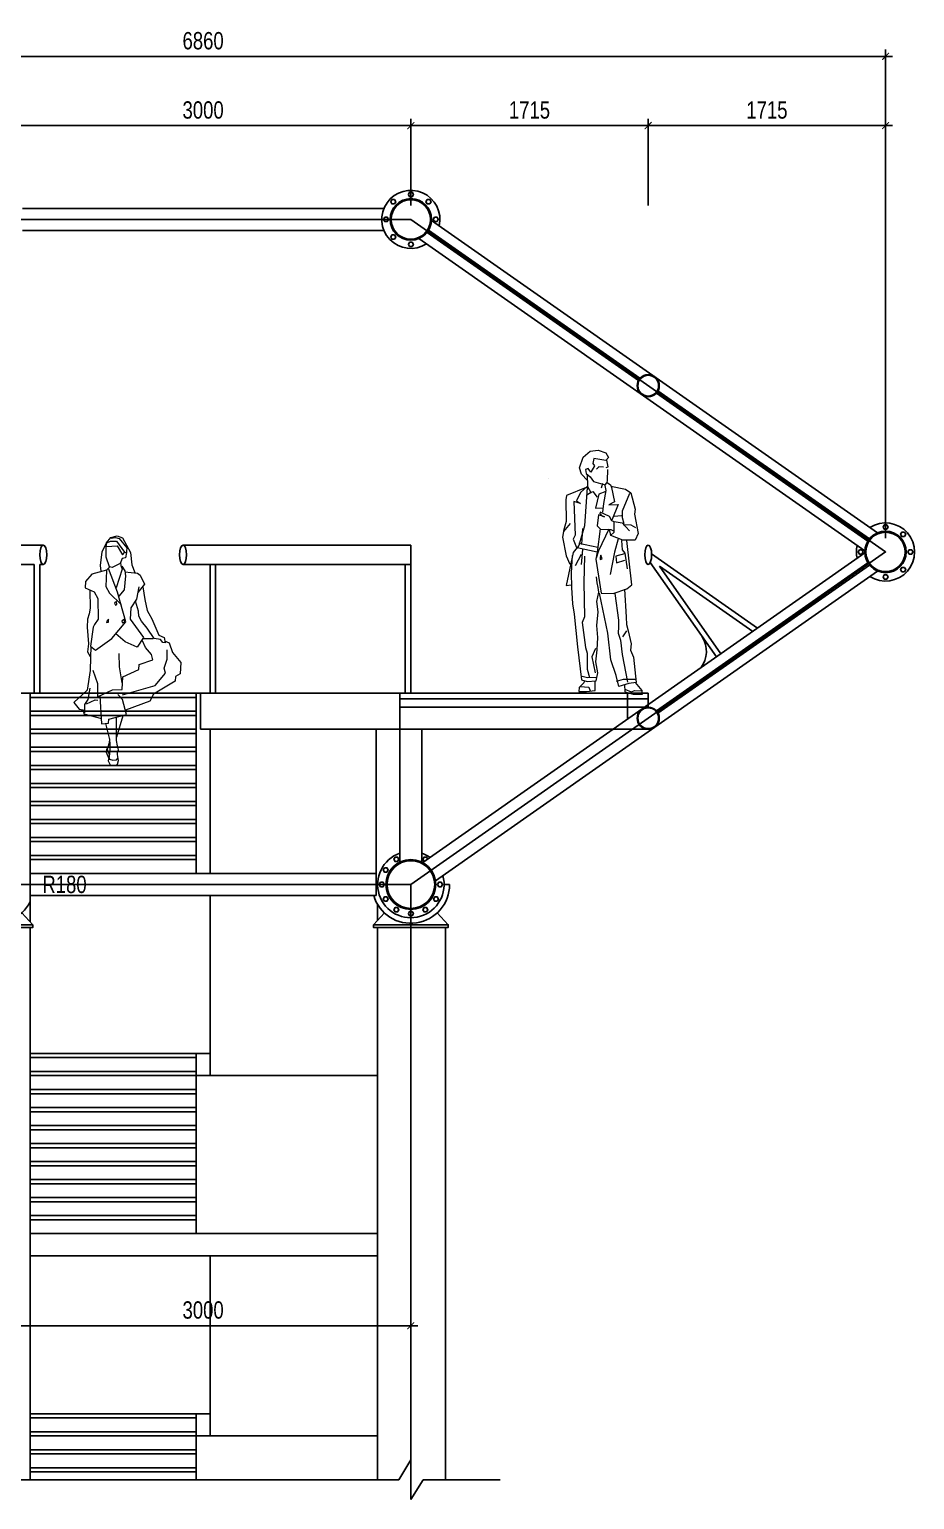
# Model space of a CAD drawing. Header units: millimetres. Extents: x -2530 to 18667, y 794 to 21156.
# Drawn here: x 12273 to 18667, y 10544 to 21156 of the extents above; entities that cross this region are included whole.
import ezdxf

# ---------------------------------------------------------------- set-up
doc = ezdxf.new("R2010")
doc.units = ezdxf.units.MM
doc.layers.add('constr', color=5, linetype='Continuous')
doc.styles.add('KOTE', font='romrust.shx', dxfattribs={"width": 0.8})
doc.dimstyles.new('dwgmodels.com 50', dxfattribs={"dimscale": 50, "dimtxt": 2.5, "dimasz": 1, "dimexe": 1, "dimexo": 2, "dimgap": 1, "dimtad": 1, "dimdec": 0, "dimzin": 9, "dimdsep": 46, "dimtxsty": 'KOTE', "dimblk": 'ARCHTICK', "dimcen": 0, "dimdle": 1, "dimclrd": 4, "dimclre": 4, "dimclrt": 3, "dimadec": 0, "dimazin": 0, "dimtfac": 0.666667, "dimtdec": 0, "dimtix": 1, "dimtmove": 2, "dimatfit": 0, "dimfxl": 1, "dimtvp": 1, "dimtolj": 1, "dimarcsym": 0})

# ---------------------------------------------------------------- blocks, each defined once
blk = doc.blocks.new('_ArchTick')
at = {"color": 0, "linetype": 'ByBlock', "const_width": 0.15}
blk.add_lwpolyline([(-0.5, -0.5), (0.5, 0.5)], dxfattribs=at)
blk = doc.blocks.new('*D54')
at = {"color": 4, "lineweight": -2, "transparency": 16777216}
for p, q in [((8550, 20962), (18507, 20962)), ((8600, 17484), (8600, 21012)), ((18457, 17484), (18457, 21012))]:
    blk.add_line(p, q, dxfattribs=at)
at = {"layer": 'Defpoints', "color": 0, "transparency": 16777216}
for p in [(18457, 20962), (8600, 17384, 8000), (18457, 17384)]:
    blk.add_point(p, dxfattribs=at)
at = {"color": 4, "lineweight": -2, "transparency": 16777216, "xscale": 50, "yscale": 50, "zscale": 50, "rotation": 180}
blk.add_blockref('_ArchTick', (8600, 20962), dxfattribs=at)
at = {"color": 4, "lineweight": -2, "transparency": 16777216, "xscale": 50, "yscale": 50, "zscale": 50}
blk.add_blockref('_ArchTick', (18457, 20962), dxfattribs=at)
at = {"color": 3, "transparency": 16777216, "insert": (13528, 21074), "char_height": 125, "attachment_point": 5, "style": 'KOTE'}
blk.add_mtext('\\A1;6860', dxfattribs=at)
blk = doc.blocks.new('*D55')
at = {"color": 4, "lineweight": -2, "transparency": 16777216}
blk.add_line((11978, 14984), (12158, 14984), dxfattribs=at)
at = {"color": 4, "transparency": 16777216}
blk.add_solid([(12158, 14992), (12158, 14976), (12208, 14984)], dxfattribs=at)
at = {"layer": 'Defpoints', "color": 0, "transparency": 16777216}
for p in [(12028, 14984, 8000), (12208, 14984, 8000)]:
    blk.add_point(p, dxfattribs=at)
at = {"color": 3, "transparency": 16777216, "insert": (12527, 14984), "char_height": 125, "attachment_point": 5, "rotation": 359.977, "style": 'KOTE'}
blk.add_mtext('\\A1;R180', dxfattribs=at)
blk = doc.blocks.new('*D65')
at = {"color": 4, "lineweight": -2, "transparency": 16777216}
for p, q in [((12028, 19885), (12028, 20512)), ((15028, 19885), (15028, 20512)), ((11978, 20462), (15078, 20462))]:
    blk.add_line(p, q, dxfattribs=at)
at = {"layer": 'Defpoints', "color": 0, "transparency": 16777216}
for p in [(15028, 20462), (12028, 19785, 16000), (15028, 19785, 8000)]:
    blk.add_point(p, dxfattribs=at)
at = {"color": 4, "lineweight": -2, "transparency": 16777216, "xscale": 50, "yscale": 50, "zscale": 50, "rotation": 180}
blk.add_blockref('_ArchTick', (12028, 20462), dxfattribs=at)
at = {"color": 4, "lineweight": -2, "transparency": 16777216, "xscale": 50, "yscale": 50, "zscale": 50}
blk.add_blockref('_ArchTick', (15028, 20462), dxfattribs=at)
at = {"color": 3, "transparency": 16777216, "insert": (13528, 20574), "char_height": 125, "attachment_point": 5, "style": 'KOTE'}
blk.add_mtext('\\A1;3000', dxfattribs=at)
blk = doc.blocks.new('*D66')
at = {"color": 4, "lineweight": -2, "transparency": 16777216}
for p, q in [((15028, 19885), (15028, 20512)), ((16742, 19885), (16742, 20512)), ((14978, 20462), (16792, 20462))]:
    blk.add_line(p, q, dxfattribs=at)
at = {"layer": 'Defpoints', "color": 0, "transparency": 16777216}
for p in [(16742, 20462), (15028, 19785, 8000), (16742, 19785, 8000)]:
    blk.add_point(p, dxfattribs=at)
at = {"color": 4, "lineweight": -2, "transparency": 16777216, "xscale": 50, "yscale": 50, "zscale": 50, "rotation": 180}
blk.add_blockref('_ArchTick', (15028, 20462), dxfattribs=at)
at = {"color": 4, "lineweight": -2, "transparency": 16777216, "xscale": 50, "yscale": 50, "zscale": 50}
blk.add_blockref('_ArchTick', (16742, 20462), dxfattribs=at)
at = {"color": 3, "transparency": 16777216, "insert": (15885, 20574), "char_height": 125, "attachment_point": 5, "style": 'KOTE'}
blk.add_mtext('\\A1;1715', dxfattribs=at)
blk = doc.blocks.new('*D56')
at = {"color": 4, "lineweight": -2, "transparency": 16777216}
for p, q in [((16742, 19885), (16742, 20512)), ((18457, 17484), (18457, 20512)), ((16692, 20462), (18507, 20462))]:
    blk.add_line(p, q, dxfattribs=at)
at = {"layer": 'Defpoints', "color": 0, "transparency": 16777216}
for p in [(18457, 20462), (16742, 19785, 8000), (18457, 17384, 8000)]:
    blk.add_point(p, dxfattribs=at)
at = {"color": 4, "lineweight": -2, "transparency": 16777216, "xscale": 50, "yscale": 50, "zscale": 50, "rotation": 180}
blk.add_blockref('_ArchTick', (16742, 20462), dxfattribs=at)
at = {"color": 4, "lineweight": -2, "transparency": 16777216, "xscale": 50, "yscale": 50, "zscale": 50}
blk.add_blockref('_ArchTick', (18457, 20462), dxfattribs=at)
at = {"color": 3, "transparency": 16777216, "insert": (17600, 20574), "char_height": 125, "attachment_point": 5, "style": 'KOTE'}
blk.add_mtext('\\A1;1715', dxfattribs=at)
blk = doc.blocks.new('*D67')
at = {"color": 4, "lineweight": -2, "transparency": 16777216}
for p, q in [((11978, 11799), (15078, 11799)), ((12028, 11831), (12028, 11749)), ((15028, 11831), (15028, 11749))]:
    blk.add_line(p, q, dxfattribs=at)
at = {"layer": 'Defpoints', "color": 0, "transparency": 16777216}
for p in [(12028, 11931, 8000), (15028, 11931, 8000), (15028, 11799)]:
    blk.add_point(p, dxfattribs=at)
at = {"color": 4, "lineweight": -2, "transparency": 16777216, "xscale": 50, "yscale": 50, "zscale": 50, "rotation": 180}
blk.add_blockref('_ArchTick', (12028, 11799), dxfattribs=at)
at = {"color": 4, "lineweight": -2, "transparency": 16777216, "xscale": 50, "yscale": 50, "zscale": 50}
blk.add_blockref('_ArchTick', (15028, 11799), dxfattribs=at)
at = {"color": 3, "transparency": 16777216, "insert": (13528, 11912), "char_height": 125, "attachment_point": 5, "style": 'KOTE'}
blk.add_mtext('\\A1;3000', dxfattribs=at)
blk = doc.blocks.new('pipl2')
at = {"color": 0, "lineweight": 0}
for points in [[(-1.1, 17.54), (-1.18, 18.04), (-1.02, 19.28), (-0.64, 20.11), (-0.24, 20.59), (0.35, 20.72), (0.83, 20.56), (1.55, 19.22), (1.66, 18.12), (1.93, 17.43)], [(-0.62, 19.78), (0.35, 19.84), (0.83, 19.03), (1.02, 19.25), (1.18, 19.22), (1.1, 18.74), (0.8, 18.69), (0.62, 18.23), (-0.11, 17.86), (-0.35, 17.94), (-0.67, 18.82), (-0.67, 19.14), (-0.67, 19.28), (-0.67, 19.78), (-0.59, 20.11), (-0.27, 20.24), (0.29, 20.24), (0.99, 19.25)], [(-0.21, 20.51), (0.19, 20.59), (0.51, 20.48), (1.2, 19.65), (1.15, 19.06)], [(-0.37, 17.91), (-0.64, 17.62), (-1.95, 17.27), (-2.52, 16.6), (-2.54, 16.04), (-1.74, 15.69), (-1.42, 15.07), (-1.39, 13.2), (-1.71, 12.74), (-1.82, 12.48), (-2.06, 10.79), (-1.61, 10.41), (-0.16, 11.46), (1.12, 12.98), (0.37, 15.66), (-0.46, 17.78)], [(-0.62, 17.59), (-0.7, 16.17), (-0.37, 15.55), (0.7, 14.54)], [(0.64, 18.28), (0.67, 18.04), (0.8, 17.72), (0.24, 16.04)], [(0.75, 17.99), (1.02, 17.56), (1.1, 17.11), (0.96, 15.85), (0.48, 15.29)], [(1.02, 17.48), (2.17, 17.35), (2.41, 17.19), (2.81, 16.36), (2.2, 15.63)], [(2.3, 16.14), (2.09, 15.02), (1.58, 14.22), (1.5, 13.22), (2.7, 11.57), (2.14, 10.68), (1.07, 11.16), (0.21, 11.89)], [(2.65, 16.12), (2.84, 14.99), (3.05, 14), (3.19, 13.73), (3.48, 13.25), (4.1, 11.78), (4.58, 11.57), (4.68, 11.08), (4.47, 11.11), (4.26, 11.38), (3.67, 11.46), (3.05, 12.39), (2.54, 13.04), (2.3, 13.47), (2.25, 13.92), (1.98, 14.83)], [(-2.14, 15.82), (-2.11, 14.19), (-2.2, 13.68), (-2.33, 13.22), (-2.36, 12.5), (-2.25, 11), (-2.33, 10.25), (-2.11, 9.85)], [(0.08, 14.67), (0.19, 14.48), (0.32, 14.56), (0.27, 14.8), (0.08, 14.67), (0.08, 14.67)], [(-0.59, 13.04), (-0.62, 12.9), (-0.46, 12.93), (-0.46, 13.2), (-0.59, 13.04), (-0.59, 13.04)], [(0.75, 13.04), (0.83, 12.88), (1.02, 12.96), (0.94, 13.17), (0.75, 13.04), (0.75, 13.04)], [(-2.03, 10.76), (-2.06, 9.74), (-2.11, 8.57), (-2.36, 6.8), (-3.59, 5.7), (-3.08, 5.09), (-2.73, 5.03), (-2.68, 4.66), (-1.07, 4.26)], [(-1.87, 8.62), (-1.45, 7.42), (-1.45, 6.21), (-0.08, 6.83), (0.78, 6.88), (0.86, 8), (2.28, 8.67), (2.33, 9.13), (3.56, 9.53), (3.43, 10.01), (2.89, 10.65), (2.62, 11.27)], [(4.6, 11.27), (5.03, 11.08), (5.33, 10.2), (6.08, 9.29), (6.02, 8.27), (5.6, 8.03), (5.57, 7.63), (3.61, 6.45), (3.29, 5.81), (1.1, 5.01)], [(2.7, 11.48), (3.59, 11.46)], [(0.8, 7.47), (0.56, 8.91), (0.51, 10.12)], [(0.83, 6.37), (3.77, 7.23), (4.71, 8.33), (4.58, 8.78), (4.85, 9.61), (4.85, 10.44)], [(-2.14, 6.99), (-2.3, 5.97), (-2.62, 5.51), (-2.62, 4.77)], [(-2.44, 5.57), (-1.66, 5.94), (-1.42, 5.89)], [(-1.23, 6.29), (-1.07, 3.77), (-0.46, 3.83), (-0.43, 4.18), (1.18, 4.6), (0.83, 5.97), (0.4, 6.4)], [(-0.72, 3.8), (-0.37, 2.36), (-0.32, 1.9), (-0.32, 1.34), (-0.4, 0.83), (-0.48, 0.43), (-0.27, 0), (0.27, 0), (0.37, 0.13), (0.46, 0.46), (0.37, 0.99), (0.37, 1.18), (0.46, 1.42), (0.37, 1.79), (0.29, 2.25), (0.29, 2.78), (0.29, 3.43), (0.29, 4.39)], [(0.86, 4.5), (0.29, 2.57)], [(-0.37, 2.41), (-0.4, 2.06), (-0.51, 1.66), (-0.64, 1.45), (-0.67, 1.2), (-0.46, 0.7)], [(-0.48, 1.69), (-0.56, 1.47), (-0.4, 0.99)], [(-0.43, 0.75), (-0.35, 0.59), (-0.05, 0.48), (0.29, 0.51), (0.43, 0.7)]]:
    blk.add_lwpolyline(points, dxfattribs=at)
blk = doc.blocks.new('men 1')
at = {"color": 0, "lineweight": 0}
for p, q in [((-388, 1634), (-362, 1711)), ((-362, 1711), (-311, 1754)), ((-311, 1754), (-253, 1760)), ((-285, 1700), (-293, 1666)), ((-199, 1686), (-285, 1700)), ((-253, 1760), (-197, 1743)), ((-178, 1709), (-199, 1686)), ((-197, 1743), (-178, 1709)), ((-375, 1587), (-388, 1634)), ((-326, 1628), (-345, 1621)), ((-345, 1621), (-341, 1593)), ((-341, 1593), (-311, 1568)), ((-306, 1602), (-326, 1628)), ((-281, 1647), (-306, 1602)), ((-293, 1666), (-281, 1647)), ((-248, 1641), (-266, 1623)), ((-214, 1638), (-248, 1641)), ((-195, 1636), (-182, 1641)), ((-182, 1641), (-191, 1688)), ((-186, 1542), (-184, 1621)), ((-341, 1491), (-482, 1435)), ((-330, 1501), (-381, 1456)), ((-330, 1542), (-375, 1587)), ((-332, 1491), (-353, 1216)), ((-334, 1587), (-330, 1499)), ((-330, 1499), (-306, 1456)), ((-311, 1568), (-287, 1536)), ((-287, 1536), (-203, 1510)), ((-221, 1521), (-231, 1486)), ((-206, 1506), (-197, 1471)), ((-203, 1510), (-188, 1527)), ((-188, 1527), (-186, 1542)), ((-188, 1527), (-165, 1510)), ((-165, 1510), (-156, 1491)), ((-161, 1501), (-56, 1480)), ((-156, 1491), (-135, 1388)), ((-482, 1435), (-486, 1403)), ((-486, 1403), (-484, 1246)), ((-381, 1375), (-430, 1390)), ((-430, 1390), (-420, 1148)), ((-381, 1456), (-411, 1396)), ((-411, 1396), (-381, 1375)), ((-306, 1456), (-338, 1433)), ((-308, 1452), (-291, 1463)), ((-291, 1463), (-261, 1422)), ((-248, 1443), (-272, 1343)), ((-199, 1463), (-248, 1443)), ((-197, 1471), (-214, 1375)), ((-135, 1388), (-176, 1366)), ((-26, 1448), (-79, 1321)), ((-56, 1480), (-17, 1452)), ((-17, 1452), (13, 1336)), ((-272, 1343), (-218, 1345)), ((-251, 1294), (-261, 1216)), ((-208, 1281), (-251, 1294)), ((-240, 1313), (-242, 1304)), ((-242, 1304), (-223, 1285)), ((-171, 1283), (-240, 1313)), ((-223, 1285), (-208, 1281)), ((-214, 1375), (-221, 1313)), ((-176, 1366), (-109, 1369)), ((-154, 1251), (-171, 1283)), ((-109, 1369), (-154, 1255)), ((-139, 1285), (-86, 1289)), ((-79, 1321), (-79, 1276)), ((-79, 1276), (-69, 1231)), ((13, 1336), (9, 1300)), ((9, 1300), (36, 1159)), ((-505, 1174), (-510, 1133)), ((-456, 1231), (-505, 1174)), ((-484, 1246), (-503, 1178)), ((-353, 1216), (-394, 1073)), ((-371, 1079), (-364, 1195)), ((-261, 1216), (-236, 1191)), ((-240, 1193), (-261, 1026)), ((-176, 1191), (-251, 1034)), ((-236, 1191), (-161, 1189)), ((-163, 1144), (-171, 1191)), ((-165, 1144), (-139, 1169)), ((-161, 1189), (-139, 1176)), ((-137, 1244), (-154, 1251)), ((-139, 1246), (-79, 1236)), ((-139, 1169), (-137, 1244)), ((-79, 1236), (-28, 1180)), ((-73, 1225), (-17, 1223)), ((-17, 1223), (15, 1204)), ((-510, 1133), (-484, 998)), ((-420, 1148), (-433, 1118)), ((-433, 1118), (-409, 1058)), ((-394, 1073), (-433, 1022)), ((-394, 1090), (-257, 1062)), ((-75, 1112), (-163, 1144)), ((-109, 1122), (-135, 1026)), ((-86, 1109), (-79, 1041)), ((13, 1112), (-75, 1112)), ((-11, 788), (-47, 1109)), ((36, 1159), (13, 1112)), ((-433, 1022), (-484, 784)), ((-484, 998), (-458, 938)), ((-441, 1000), (-448, 876)), ((-377, 1007), (-420, 925)), ((-405, 1058), (-261, 1028)), ((-366, 1045), (-377, 936)), ((-351, 996), (-358, 805)), ((-261, 1026), (-270, 974)), ((-270, 974), (-231, 728)), ((-251, 1034), (-268, 981)), ((-233, 1004), (-240, 987)), ((-240, 987), (-240, 972)), ((-240, 987), (-240, 987)), ((-240, 972), (-225, 977)), ((-225, 977), (-233, 1004)), ((-135, 1026), (-167, 863)), ((-64, 1013), (-126, 996)), ((-126, 996), (-120, 949)), ((-120, 949), (-60, 968)), ((-79, 1041), (-60, 1017)), ((-60, 1017), (-43, 904)), ((-448, 876), (-445, 769)), ((-484, 784), (-448, 788)), ((-445, 769), (-439, 651)), ((-358, 805), (-353, 559)), ((-261, 803), (-266, 846)), ((-253, 769), (-261, 803)), ((-248, 735), (-253, 769)), ((-146, 726), (-47, 760)), ((-64, 758), (-51, 555)), ((-47, 760), (-11, 788)), ((-439, 651), (-426, 578)), ((-263, 668), (-248, 735)), ((-253, 595), (-263, 668)), ((-184, 441), (-244, 730)), ((-231, 728), (-146, 726)), ((-133, 726), (-107, 533)), ((-426, 578), (-403, 341)), ((-353, 559), (-368, 518)), ((-263, 495), (-253, 595)), ((-107, 533), (-107, 486)), ((-51, 555), (-49, 503)), ((-368, 518), (-345, 336)), ((-255, 409), (-263, 495)), ((-161, 248), (-184, 441)), ((-107, 486), (-109, 439)), ((-109, 439), (-92, 390)), ((-49, 456), (-77, 413)), ((-49, 503), (-36, 458)), ((-36, 458), (-15, 362)), ((-403, 341), (-375, 103)), ((-345, 336), (-334, 296)), ((-272, 330), (-298, 270)), ((-270, 233), (-261, 321)), ((-261, 321), (-255, 409)), ((-92, 390), (-79, 287)), ((-15, 362), (-19, 317)), ((-334, 296), (-332, 180)), ((-298, 270), (-274, 154)), ((-257, 154), (-270, 233)), ((-124, 135), (-161, 248)), ((-79, 287), (-41, 86)), ((-19, 317), (2, 268)), ((2, 268), (21, 84)), ((-379, 133), (-330, 120)), ((-332, 180), (-317, 120)), ((-330, 120), (-268, 122)), ((-268, 96), (-257, 154)), ((-103, 54), (-124, 135)), ((-120, 94), (-71, 107)), ((-71, 107), (15, 107)), ((-390, 47), (-394, 19)), ((-394, 19), (-338, 19)), ((-356, 81), (-390, 47)), ((-383, 54), (-321, 51)), ((-375, 103), (-332, 92)), ((-353, 94), (-356, 81)), ((-338, 19), (-274, 26)), ((-332, 92), (-268, 96)), ((-321, 51), (-311, 24)), ((-274, 71), (-276, 94)), ((-274, 26), (-274, 71)), ((-32, 77), (-103, 54)), ((-64, 69), (-60, 17)), ((-60, 36), (-15, 17)), ((-60, 17), (0, 0)), ((21, 84), (-32, 77)), ((-15, 17), (11, 26)), ((0, 0), (66, 0)), ((11, 26), (62, 24)), ((64, 26), (17, 84)), ((66, 0), (64, 26))]:
    blk.add_line(p, q, dxfattribs=at)
at = {"color": 0}
blk.add_line((-612, 1557), (-612, 1557), dxfattribs=at)

msp = doc.modelspace()

# ---------------------------------------------------------------- linework, layer by layer
for p, q in [((12222.6, 19864.8, 8000), (14834.2, 19864.8, 8000)), ((12222.6, 19704.8, 8000), (14834.2, 19704.8, 8000)), ((12004.3, 17434.2, 8000), (12374.1, 17434.1, 8000)), ((13382, 17434.1, 8000), (15028.4, 17433.9, 8000)), ((15028.4, 17433.9, 8000), (15028.4, 16364.2, 8000)), ((16757.4, 17308, 8000), (17234.6, 16626.4, 8000)), ((18328.2, 17306.7, 8000), (16801.8, 16237.9, 8000)), ((12128.4, 17294.2, 8000), (12308.4, 17294.2, 8000)), ((12308.4, 16364.2, 8000), (12308.4, 17294.2, 8000)), ((12348.4, 16364.2, 8000), (12348.4, 17294.2, 8000)), ((12348.4, 17294.2, 8000), (12373.4, 17294.2, 8000)), ((13383.4, 17294.2, 8000), (15028.4, 17294.2, 8000)), ((13578.4, 16364.2, 8000), (13578.4, 17294.2, 8000)), ((13618.4, 16364.2, 8000), (13618.4, 17294.2, 8000)), ((14988.4, 17294.2, 8000), (14988.4, 16364.2, 8000)), ((18339.7, 17290.3, 8000), (16813.2, 16221.5, 8000)), ((16823.9, 17282.7, 8000), (17267.4, 16649.4, 8000)), ((10314.3, 16364.2, 8000), (16742.5, 16364.2, 8000)), ((12278.4, 16364.2, 8000), (12278.4, 14715.4, 8000)), ((13478.4, 16364.2, 8000), (13478.4, 15064.2, 8000)), ((13508.4, 16104.2, 8000), (13508.4, 16364.2, 8000)), ((14948.4, 15145.2, 8000), (14948.4, 16364.2, 8000)), ((16592.5, 16184.2, 8000), (16592.5, 16364.2, 8000)), ((16742.5, 16264.2, 8000), (16742.5, 16364.2, 8000)), ((12278.4, 16334.2, 8000), (13478.4, 16334.2, 8000)), ((14948.4, 16324.2, 8000), (16742.5, 16324.2, 8000)), ((14948.4, 16264.2, 8000), (16742.5, 16264.2, 8000)), ((12278.4, 16234.2, 8000), (13478.4, 16234.2, 8000)), ((12278.4, 16204.2, 8000), (13478.4, 16204.2, 8000)), ((12278.4, 16104.2, 8000), (13478.4, 16104.2, 8000)), ((12278.4, 16074.2, 8000), (13478.4, 16074.2, 8000)), ((13508.4, 16104.2, 8000), (16742.5, 16104.2, 8000)), ((13578.4, 16104.2, 8000), (13578.4, 15064.2, 8000)), ((14778.4, 16104.2, 8000), (14778.4, 14904.2, 8000)), ((15108.4, 15145.2, 8000), (15108.4, 16104.2, 8000)), ((12278.4, 15974.2, 8000), (13478.4, 15974.2, 8000)), ((12278.4, 15944.2, 8000), (13478.4, 15944.2, 8000)), ((12278.4, 15844.2, 8000), (13478.4, 15844.2, 8000)), ((12278.4, 15814.2, 8000), (13478.4, 15814.2, 8000)), ((12278.4, 15714.2, 8000), (13478.4, 15714.2, 8000)), ((12278.4, 15684.2, 8000), (13478.4, 15684.2, 8000)), ((12278.4, 15584.2, 8000), (13478.4, 15584.2, 8000)), ((12278.4, 15554.2, 8000), (13478.4, 15554.2, 8000)), ((12278.4, 15454.2, 8000), (13478.4, 15454.2, 8000)), ((12278.4, 15424.2, 8000), (13478.4, 15424.2, 8000)), ((12278.4, 15324.2, 8000), (13478.4, 15324.2, 8000)), ((12278.4, 15294.2, 8000), (13478.4, 15294.2, 8000)), ((12278.4, 15194.2, 8000), (13478.4, 15194.2, 8000)), ((12278.4, 15164.2, 8000), (13478.4, 15164.2, 8000)), ((12278.4, 15064.2, 8000), (13478.4, 15064.2, 8000)), ((13478.4, 15064.2, 8000), (14778.4, 15064.2, 8000)), ((14788.4, 14984, 8000), (14748.4, 14984, 8000)), ((15268.4, 14984, 8000), (15308.4, 14984, 8000)), ((12278.4, 14904.2, 8000), (14778.4, 14904.2, 8000)), ((13578.4, 14904.2, 8000), (13578.4, 13604.2, 8000)), ((12298.4, 14694, 8000), (12219.2, 14779, 8000)), ((14758.4, 14694, 8000), (14837.6, 14779, 8000)), ((14788.4, 14839.7, 8000), (14788.4, 14726.2, 8000)), ((15298.4, 14694, 8000), (15219.2, 14779, 8000)), ((12278.4, 14674, 8000), (12278.4, 10687.5, 8000)), ((14788.4, 14674, 8000), (14788.4, 10687.5, 8000)), ((15278.4, 14674, 8000), (15278.4, 10687.5, 8000)), ((13578.4, 13764.2, 8000), (12278.4, 13764.2, 8000)), ((12278.4, 13734.2, 8000), (13478.4, 13734.2, 8000)), ((13478.4, 13764.2, 8000), (13478.4, 12464.2, 8000)), ((12278.4, 13634.2, 8000), (13478.4, 13634.2, 8000)), ((12278.4, 13604.2, 8000), (13478.4, 13604.2, 8000)), ((13578.4, 13604.2, 8000), (13478.4, 13604.2, 8000)), ((13578.4, 13604.2, 8000), (14788.4, 13604.2, 8000)), ((12278.4, 13504.2, 8000), (13478.4, 13504.2, 8000)), ((12278.4, 13474.2, 8000), (13478.4, 13474.2, 8000)), ((12278.4, 13374.2, 8000), (13478.4, 13374.2, 8000)), ((12278.4, 13344.2, 8000), (13478.4, 13344.2, 8000)), ((12278.4, 13244.2, 8000), (13478.4, 13244.2, 8000)), ((12278.4, 13214.2, 8000), (13478.4, 13214.2, 8000)), ((12278.4, 13114.2, 8000), (13478.4, 13114.2, 8000)), ((12278.4, 13084.2, 8000), (13478.4, 13084.2, 8000)), ((12278.4, 12984.2, 8000), (13478.4, 12984.2, 8000)), ((12278.4, 12954.2, 8000), (13478.4, 12954.2, 8000)), ((12278.4, 12854.2, 8000), (13478.4, 12854.2, 8000)), ((12278.4, 12824.2, 8000), (13478.4, 12824.2, 8000)), ((12278.4, 12724.2, 8000), (13478.4, 12724.2, 8000)), ((12278.4, 12694.2, 8000), (13478.4, 12694.2, 8000)), ((12278.4, 12594.2, 8000), (13478.4, 12594.2, 8000)), ((12278.4, 12564.2, 8000), (13478.4, 12564.2, 8000)), ((12278.4, 12464.2, 8000), (14788.4, 12464.2, 8000)), ((12278.4, 12304.2, 8000), (14788.4, 12304.2, 8000)), ((13578.4, 12304.2, 8000), (13578.4, 11004.2, 8000)), ((13578.4, 11164.2, 8000), (12278.4, 11164.2, 8000)), ((13478.4, 11164.2, 8000), (13478.4, 10687.5, 8000)), ((12278.4, 11134.2, 8000), (13478.4, 11134.2, 8000)), ((12278.4, 11034.2, 8000), (13478.4, 11034.2, 8000)), ((12278.4, 11004.2, 8000), (13478.4, 11004.2, 8000)), ((13578.4, 11004.2, 8000), (13478.4, 11004.2, 8000)), ((13578.4, 11004.2, 8000), (14788.4, 11004.2, 8000)), ((12278.4, 10904.2, 8000), (13478.4, 10904.2, 8000)), ((12278.4, 10874.2, 8000), (13478.4, 10874.2, 8000)), ((15028.4, 10830.9, 8000), (14940.7, 10687.5, 8000)), ((15028.4, 10830.9, 8000), (15028.4, 10544.1, 8000)), ((12278.4, 10774.2, 8000), (13478.4, 10774.2, 8000)), ((12278.4, 10744.2, 8000), (13478.4, 10744.2, 8000)), ((12116.1, 10687.5, 8000), (13783.4, 10687.5, 8000)), ((13783.4, 10687.5, 8000), (14940.7, 10687.5, 8000)), ((15116.1, 10687.5, 8000), (15028.4, 10544.1, 8000)), ((15116.1, 10687.5, 8000), (15674, 10687.5, 8000))]:
    msp.add_line(p, q)
at = {"color": 150, "true_color": 0x0874f7}
for p, q in [((15145.3, 19690.8, 8000), (16671.7, 18621.9, 8000)), ((15145.3, 19690.8, 8000), (16671.7, 18621.9, 8000)), ((15156.7, 19707.1, 8000), (16683.2, 18638.3, 8000)), ((15156.7, 19707.1, 8000), (16683.2, 18638.3, 8000)), ((18328.2, 17462, 8000), (16801.8, 18530.9, 8000)), ((18328.2, 17462, 8000), (16801.8, 18530.9, 8000)), ((18339.7, 17478.4, 8000), (16813.2, 18547.3, 8000)), ((18339.7, 17478.4, 8000), (16813.2, 18547.3, 8000))]:
    msp.add_line(p, q, dxfattribs=at)
at = {"color": 40}
msp.add_line((15028.4, 14984, 8000), (15028.4, 10687.5, 8000), dxfattribs=at)
at = {"elevation": 8000}
for points in [[(15019.3, 19980.6), (15010.2, 19964.8), (15019.3, 19949), (15037.5, 19949), (15046.6, 19964.8), (15037.5, 19980.6)], [(14892, 19927.9), (14882.9, 19912.1), (14892, 19896.3), (14910.2, 19896.3), (14919.3, 19912.1), (14910.2, 19927.9)], [(15164.8, 19927.9), (15173.9, 19912.1), (15164.8, 19896.3), (15146.6, 19896.3), (15137.5, 19912.1), (15146.6, 19927.9)], [(14839.3, 19800.6), (14830.2, 19784.8), (14839.3, 19769), (14857.5, 19769), (14866.6, 19784.8), (14857.5, 19800.6)], [(15217.5, 19800.6), (15226.6, 19784.8), (15217.5, 19769), (15199.3, 19769), (15190.2, 19784.8), (15199.3, 19800.6)], [(14892, 19641.7), (14882.9, 19657.5), (14892, 19673.3), (14910.2, 19673.3), (14919.3, 19657.5), (14910.2, 19641.7)], [(15019.3, 19589), (15010.2, 19604.8), (15019.3, 19620.6), (15037.5, 19620.6), (15046.6, 19604.8), (15037.5, 19589)], [(18465.7, 17580.2), (18474.8, 17564.4), (18465.7, 17548.6), (18447.4, 17548.6), (18438.3, 17564.4), (18447.4, 17580.2)], [(18592.9, 17527.4), (18602.1, 17511.7), (18592.9, 17495.9), (18574.7, 17495.9), (18565.6, 17511.7), (18574.7, 17527.4)], [(18267.4, 17400.2), (18258.3, 17384.4), (18267.4, 17368.6), (18285.7, 17368.6), (18294.8, 17384.4), (18285.7, 17400.2)], [(18645.7, 17400.2), (18654.8, 17384.4), (18645.7, 17368.6), (18627.4, 17368.6), (18618.3, 17384.4), (18627.4, 17400.2)], [(18465.7, 17188.6), (18474.8, 17204.4), (18465.7, 17220.2), (18447.4, 17220.2), (18438.3, 17204.4), (18447.4, 17188.6)], [(18592.9, 17241.3), (18602.1, 17257.1), (18592.9, 17272.9), (18574.7, 17272.9), (18565.6, 17257.1), (18574.7, 17241.3)], [(14914.3, 15181.6), (14905.2, 15165.8), (14914.3, 15150), (14932.5, 15150), (14941.6, 15165.8), (14932.5, 15181.6)], [(14837.4, 15104.8), (14828.3, 15089), (14837.4, 15073.2), (14855.6, 15073.2), (14864.8, 15089), (14855.6, 15104.8)], [(14809.3, 14968.2), (14800.2, 14984), (14809.3, 14999.8), (14827.5, 14999.8), (14836.6, 14984), (14827.5, 14968.2)], [(15229.3, 14968.2), (15220.2, 14984), (15229.3, 14999.8), (15247.5, 14999.8), (15256.6, 14984), (15247.5, 14968.2)], [(14837.4, 14863.2), (14828.3, 14879), (14837.4, 14894.8), (14855.6, 14894.8), (14864.8, 14879), (14855.6, 14863.2)], [(15219.4, 14863.2), (15228.5, 14879), (15219.4, 14894.8), (15201.2, 14894.8), (15192, 14879), (15201.2, 14863.2)], [(14914.3, 14786.3), (14905.2, 14802.1), (14914.3, 14817.9), (14932.5, 14817.9), (14941.6, 14802.1), (14932.5, 14786.3)], [(15019.3, 14758.2), (15010.2, 14774), (15019.3, 14789.8), (15037.5, 14789.8), (15046.6, 14774), (15037.5, 14758.2)], [(15142.5, 14786.3), (15151.6, 14802.1), (15142.5, 14817.9), (15124.3, 14817.9), (15115.2, 14802.1), (15124.3, 14786.3)]]:
    msp.add_lwpolyline(points, close=True, dxfattribs=at)
at = {"color": 40, "elevation": 8000}
msp.add_lwpolyline([(12028.4, 19784.8), (15028.4, 19784.8), (18456.5, 17384.4), (15028.4, 14984), (12028.4, 14984), (8600.3, 17384.4), (12028.4, 19784.8)], dxfattribs=at)
at = {"elevation": 8000}
for points in [[(15178.2, 19777.6), (18398.5, 17522.7)], [(15086.5, 19646.5), (18306.7, 17391.6)], [(18306.7, 17377.1), (15114.6, 15142)], [(16767.4, 17371.2), (17532.8, 16835.2)], [(18398.5, 17246.1), (15206.4, 15010.9)], [(16823.9, 17282.7), (17497.9, 16810.8)], [(15126.1, 15150), (15124.3, 15150), (15115.2, 15165.8), (15124.3, 15181.6), (15142.5, 15181.6), (15150.8, 15167.3)], [(12298.4, 14694), (11758.4, 14694), (11758.4, 14674), (12298.4, 14674), (12298.4, 14694)], [(14758.4, 14694), (15298.4, 14694), (15298.4, 14674), (14758.4, 14674), (14758.4, 14694)]]:
    msp.add_lwpolyline(points, dxfattribs=at)
for centre, radius in [((15028.4, 19784.8, 8000), 142), ((16742.5, 18584.6, 8000), 75), ((18456.5, 17384.4, 8000), 142), ((16742.5, 16184.2, 8000), 75), ((15028.4, 14984, 8000), 172)]:
    msp.add_circle(centre, radius)
for centre, radius, start, end in [((15028.4, 19784.8, 8000), 210, 347.39269, 302.60731), ((18456.5, 17384.4, 8000), 210, 237.39269, 122.60731), ((18456.5, 17384.4, 8000), 210, 167.39269, 192.60731), ((16965.8, 16667, 8000), 197.2, 323.14949, 31.82096), ((15028.4, 14984, 8000), 240, 109.47122, 15.52878), ((15028.4, 14984, 8000), 240, 54.47122, 70.52878), ((12028.4, 14984, 8000), 280, 180, 333.2345), ((15028.4, 14984, 8000), 280, 196.55724, 0)]:
    msp.add_arc(centre, radius, start, end)
for centre in [(12373.4, 17364.2, 8000), (16742.5, 17364.2, 8000)]:
    msp.add_ellipse(centre, major_axis=(0, 70), ratio=0.3571429)
at = {"extrusion": (0, 0, -1)}
msp.add_ellipse((13383.4, 17364.2, 8000), major_axis=(0, 70), ratio=0.3571429, dxfattribs=at)
at = {"layer": 'constr'}
for centre, radius in [((15028.4, 19784.8, 8000), 150), ((16742.5, 18584.6, 8000), 80), ((18456.5, 17384.4, 8000), 150), ((16742.5, 16184.2, 8000), 80), ((15028.4, 14984, 8000), 180)]:
    msp.add_circle(centre, radius, dxfattribs=at)

# ---------------------------------------------------------------- block references
msp.add_blockref('men 1', (16634.6, 16358.1, 8000))
at = {"xscale": 80, "yscale": 80}
msp.add_blockref('pipl2', (12880.5, 15842.4, 8000), dxfattribs=at)

# ---------------------------------------------------------------- dimensions: what is measured, and where the dimension line sits
dim = msp.add_linear_dim(base=(18456.5, 20961.9, 8000), p1=(8600.3, 17384.4, 16000), p2=(18456.5, 17384.4, 8000), text='6860', dimstyle='dwgmodels.com 50', override={"dimrnd": 5})
dim.commit()
dim.dimension.update_dxf_attribs({"geometry": '*D54', "text_midpoint": (13528.4, 21074.4, 8000)})
for base, p1, p2, picture, middle in [((15028.4, 20461.7), (12028.4, 19784.8, 16000), (15028.4, 19784.8, 8000), '*D65', (13528.4, 20574.2)), ((16742.5, 20461.7), (15028.4, 19784.8, 8000), (16742.5, 19784.8, 8000), '*D66', (15885.4, 20574.2)), ((18456.5, 20461.7), (16742.5, 19784.8, 8000), (18456.5, 17384.4, 8000), '*D56', (17599.5, 20574.2))]:
    dim = msp.add_linear_dim(base=base, p1=p1, p2=p2, dimstyle='dwgmodels.com 50', override={"dimrnd": 5})
    dim.commit()
    dim.dimension.update_dxf_attribs({"geometry": picture, "text_midpoint": middle})
dim = msp.add_radius_dim(center=(12028.4, 14984, 16000), mpoint=(12208.4, 14983.9, 16000), dimstyle='dwgmodels.com 50', override={"dimsah": 1})
dim.commit()
dim.dimension.update_dxf_attribs({"geometry": '*D55', "text_midpoint": (12527.3, 14983.8, 8000), "dimtype": 164})
dim = msp.add_linear_dim(base=(15028.4, 11799.1), p1=(12028.4, 11931.2, 8000), p2=(15028.4, 11931.2, 8000), dimstyle='dwgmodels.com 50')
dim.commit()
dim.dimension.update_dxf_attribs({"geometry": '*D67', "text_midpoint": (13528.4, 11911.6)})

doc.saveas('drawing.dxf')
